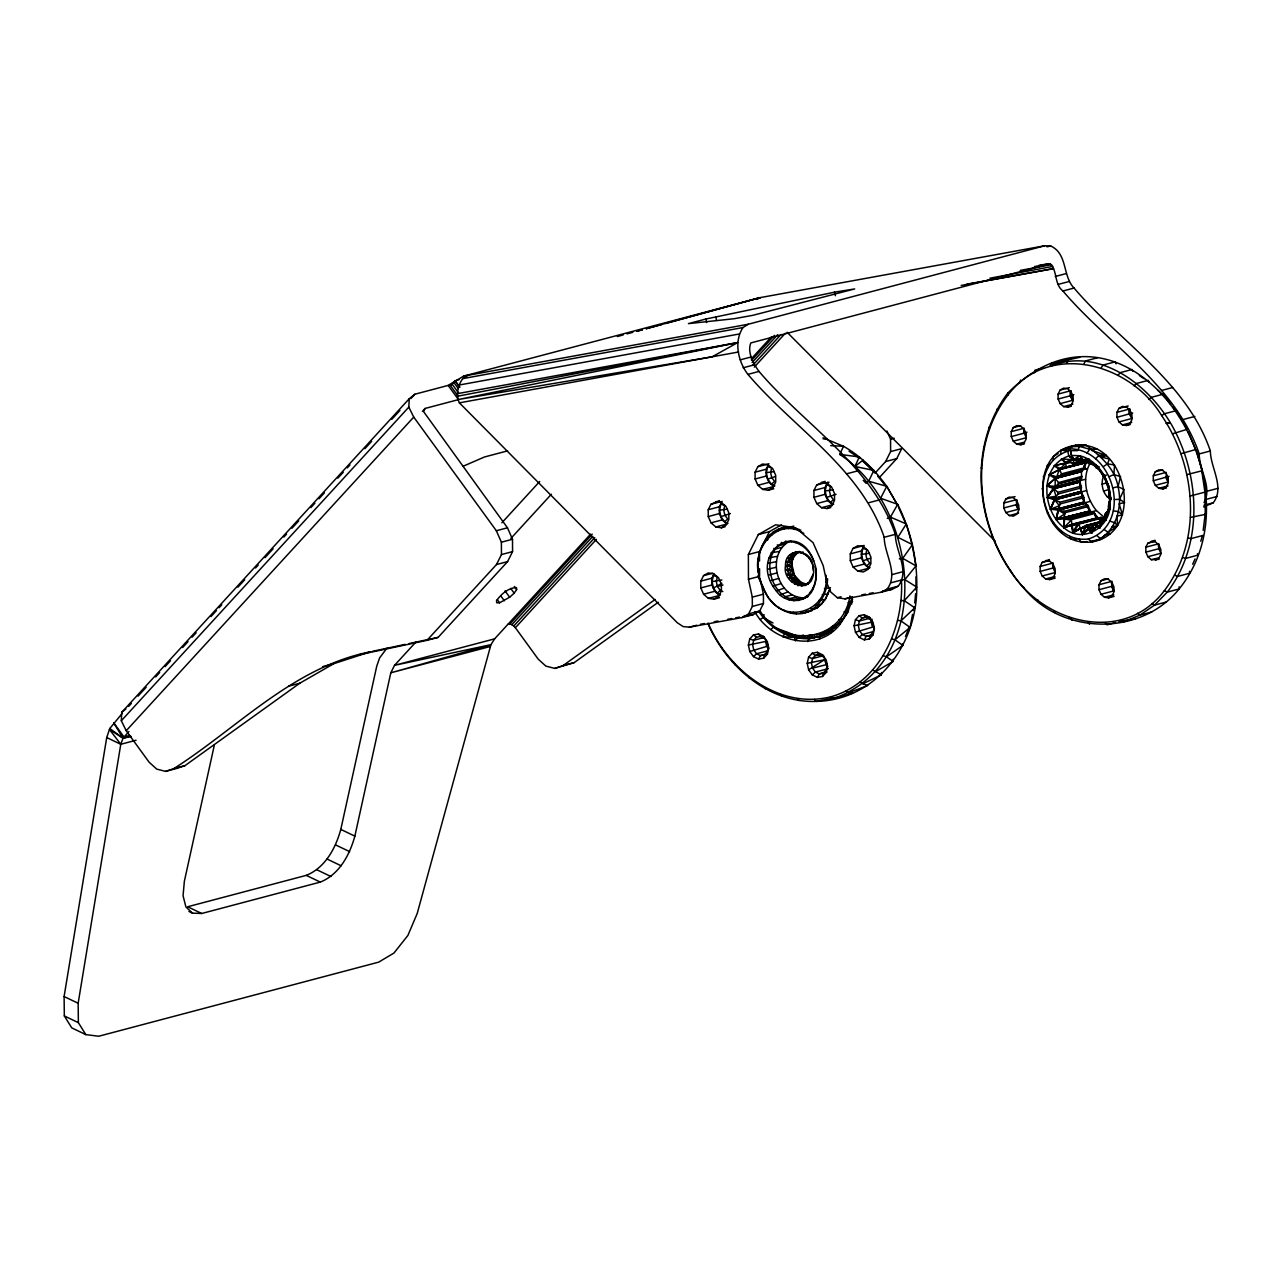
<?xml version="1.0" encoding="UTF-8"?>
<svg xmlns="http://www.w3.org/2000/svg" width="1282" height="1282" viewBox="0 0 1282 1282"><rect width="100%" height="100%" fill="white"/><g stroke="black" fill="none" stroke-linecap="round" stroke-linejoin="round"><path stroke-width="1.5" d="M1086.078 462.113L1084.476 468.972C1078.547 470.446 1083.915 477.946 1080.037 481.391C1081.688 489.772 1080.694 499.611 1087.12 506.262L1084.524 502.32L1083.418 496.022L1059.781 502.272L1054.141 499.195L1058.019 494.051L1057.874 492.352L1053.227 487.897L1058.179 484.179L1058.451 482.577L1054.958 477.785L1060.823 475.221L1061.496 473.875L1059.349 468.972L1079.027 463.587M759.97 578.102L763.415 594.191L763.447 603.469L759.729 610.953L753.239 614.623L742.118 617.571L689.395 627.17L683.114 626.577L677.297 622.748L459.389 402.852C455.671 394.952 457.818 385.481 462.722 378.623L468.01 375.305M1088.402 539.001C1133.384 524.402 1114.763 449.245 1069.909 448.796L1067.778 451.168C1023.853 465.831 1043.019 544.337 1088.402 539.001L1091.415 541.982C1115.148 536.421 1123.272 508.009 1118.016 486.663C1114.811 467.946 1100.148 455.959 1086.287 445.271C1021.514 439.341 1033.661 548.311 1091.415 541.982C1148.223 533.104 1125.035 432.066 1070.63 446.713L1069.909 448.796L1071.608 455.43L1079.652 455.735L1082.409 459.581L1073.963 459.405L1068.803 455.927C1038.981 466.215 1041.801 510.428 1063.836 527.607C1083.05 545.555 1113.834 525.412 1109.603 500.958C1109.603 496.887 1108.882 492.721 1108.577 488.65C1105.741 479.228 1099.203 464.741 1089.315 463.78C1085.966 457.209 1060.951 456.921 1066.688 467.129L1060.182 468.587M810.416 593.197L810.432 592.092C815.913 584.864 817.067 575.233 815.304 566.5C817.179 573.647 816.394 581.964 813.173 588.839C806.795 604.223 784.969 603.918 776.267 590.874C745.82 553.584 801.442 513.858 815.496 566.532M812.82 566.34C812.467 548.712 784.488 546.372 785.513 565.827C781.812 583.663 810.801 595.569 813.381 573.951C816.089 562.109 802.26 545.267 791.026 555.875C780.706 567.029 792.645 590.585 808.189 583.534L798.846 584.432L798.013 585.794M1059.781 502.272L1060.342 503.89L1057.778 509.707L1064.012 511.342L1064.925 512.72L1063.964 518.889L1070.133 518.697L1071.319 519.707L1072.842 532.831L1085.582 525.556L1091.559 533.008L1100.212 520.252L1105.773 519.963L1107.712 511.101L1109.539 509.755L1109.635 500.781M1007.748 395.305C1048.868 340.724 1129.923 363.014 1161.652 415.576C1196.186 466.376 1202.853 540.187 1164.328 590.698C1123.208 645.279 1042.154 622.988 1010.424 570.426C975.89 519.643 969.224 445.832 1007.748 395.305L1007.78 393.109C1128.336 271.992 1266.119 482.272 1179.12 588.967C1140.852 636.657 1061.913 635.295 1023.677 587.893C976.916 536.325 964.417 450.463 1007.78 393.109M1104.972 520.172L1101.222 517.335L1098.289 518.2L1093.786 512.431L1090.806 511.79L1063.964 518.889L1063.836 527.607L1077.569 523.585L1078.899 524.13L1082.377 534.69L1093.386 524.418L1099.603 527.96L1103.674 519.226L1105.773 519.963L1107.985 510.364L1109.539 509.755L1109.683 500.541M1179.152 586.771L1179.12 588.967L1167.261 592.108L1154.537 605.136L1139.986 615.088L1124.01 621.706L1121.862 619.751M1107.985 510.364L1109.539 509.755L1110.565 498.233C1109.603 479.788 1098.514 460.382 1079.652 455.735L1073.963 459.405L1071.608 455.43L1073.755 459.485L1068.803 455.927L1067.778 451.168L1061.304 450.094L1060.551 454.004M839.79 622.347L840.063 624.254L847.434 612.844L852.434 599.415C852.37 592.813 844.534 621.834 840.111 622.042L840.063 624.254C817.371 653.692 771.203 641.529 754.842 611.786M801.186 597.668C776.011 594.704 766.46 554.144 789.167 541.565C753.447 547.446 772.052 611.851 805.673 597.428L794.519 599.431L793.846 600.841M1069.46 462.065L1065.663 463.026L1061.48 459.036L1073.627 459.629L1066.816 462.53L1073.515 462.962L1073.627 459.629L1068.803 455.927M765.771 593.438C747.871 550.972 765.979 598.101 769.745 599.175C778.174 610.008 792.965 617.187 806.522 612.315L807.003 610.921M708.081 623.036C727.807 669.412 777.982 709.827 830.592 696.863C880.205 683.098 903.922 627.795 901.454 579.849L904.868 579.656L916.774 587.108C917.271 644.397 876.519 700.164 816.073 701.414C767.662 702.985 726.461 665.935 707.92 623.629M830.592 696.863L832.691 698.834C935.972 663.098 919.354 506.775 839.694 454.389L843.524 446.296L823.044 437.819M1108.658 488.939L1108.738 486.423L1104.251 475.366L1099.315 469.965L1097.472 466.055L1091.671 463.299L1089.027 459.309L1083.034 459.661L1079.652 455.735L1082.761 459.565M787.276 566.692L791.747 565.522L785.513 565.827L791.699 566.692L793.814 574.608L802.195 583.582C790.417 578.278 787.036 557.798 799.728 551.773L796.843 552.542L795.85 551.548L793.702 553.696L792.597 552.702M165.618 771.379L173.919 768.559C237.859 727.759 293.354 666.944 370.514 651.753L333.737 663.707L299.78 683.226L185.025 765.61L176.74 768.447L165.618 771.379L156.725 769.104L149.097 762.181L126.229 730.724L121.325 720.74L121.71 712.359L409.23 398.75L414.791 394.247L448.155 385.417L463.667 376.091L760.178 297.616L1044.782 245.759L1050.855 246.08C1067.778 253.82 1062.393 276.159 1074.06 288.049C1119.539 341.685 1186.667 381.651 1210.368 450.96C1210.416 467.674 1225.175 487.497 1213.221 502.816L1203.59 506.903M359.393 654.701L427.002 640.327L496.487 564.545L501.454 554.561L501.39 542.19L496.342 530.732L413.733 417.099L408.83 407.115L409.23 398.75M1053.163 459.934L1053.323 456.504L1058.115 453.668M760.114 580.233C753.287 559.417 762.309 530.155 786.651 526.902M758.607 573.15C751.781 548.584 778.27 515.893 803.83 533.472M765.787 592.989C782.196 627.154 830.159 612.427 826.025 575.249M806.346 610.937L807.484 611.899C820.304 606.354 827.178 592.14 827.563 578.695M1099.86 518.553L1104.299 517.367L1096.414 510.589L1064.284 519.002L1063.836 527.607L1097.841 517.8L1071.095 524.562L1063.836 527.607L1064.637 519.018L1071.303 520.204L1063.836 527.607L1071.111 524.867M813.798 560.795L811.266 555.459M768.703 536.934L768.783 535.78L771.748 534.995M851.697 603.982L852.081 598.021L852.434 599.415M1109.202 476.632L1113.898 474.564L1114.523 465.029L1107.488 463.812L1103.273 466.696M1108.081 509.707L1109.603 500.958L1108.353 505.973L1109.539 509.755L1108.049 510.028M1108.577 488.65L1108.738 486.423L1105.34 479.324M1097.184 525.62L1099.603 527.96L1100.212 520.252L1104.844 518.313M860.222 682.04L862.882 683.739L881.359 674.893L881.551 672.505M1109.539 509.755L1110.565 498.233L1108.738 486.423L1105.437 479.58L1107.824 486.823L1108.738 486.423L1108.497 488.41M914.723 602.941L915.62 593.71M915.973 590.024L915.973 576.836M742.118 617.571L748.608 613.886L752.342 606.418L752.294 597.14L748.464 579.256L748.368 554.513L758.303 534.578L775.61 524.787L795.673 527.767L813.092 542.719L823.204 565.65L827.034 583.518L830.832 592.108L837.37 597.716L844.886 598.838L881.135 592.236L887.08 589.127C899.019 573.807 884.26 553.984 884.211 537.27C860.526 467.962 793.398 428.012 747.919 374.376C738.144 361.716 733.592 341.573 742.999 327.551L748.287 324.234L1044.782 245.759M881.135 592.236L892.256 589.287L898.201 586.195C910.14 570.875 895.381 551.052 895.333 534.338C871.648 465.013 804.519 425.063 759.024 371.427C753.447 363.864 747.086 352.422 750.803 342.935L1050.134 263.723C1057.65 270.598 1054.012 284.267 1062.938 290.998C1108.433 344.634 1175.546 384.584 1199.247 453.908C1198.974 469.645 1212.564 487.513 1204.022 502.592M1020.248 382.533L1020.504 380.081M806.971 596.675L810.432 592.092M1203.189 530.411L1205.256 513.473L1204.936 492.128L1202.051 472.641M1080.293 486.038L1079.62 480.83L1080.63 476.936M794.519 554.721L794.536 555.779L789.776 554.866L791.186 555.635L796.891 553.343L797.051 552.093M807.981 583.983L813.381 573.951M830.672 633.1L831.024 630.584L840.111 622.042M863.219 480.317L865.911 483.202L868.683 481.215L886.759 486.327L897.56 505.06L886.759 486.327C875.109 470.286 860.863 456.12 843.524 446.296L830.72 445.639M1111.013 499.483C1103.337 495.445 1100.629 485.509 1103.017 477.513M773.062 533.264L773.254 531.998L777.709 530.828M590.569 534.161L494.612 638.853L490.942 644.67L417.195 913.537L407.884 935.459L393.927 953.071L378.687 962.141L98.714 1036.241L85.814 1034.606L71.76 1027.876L64.324 1015.937L64.1 996.531L106.726 737.551L109.771 728.513L122.335 713.273M85.814 1034.606L78.378 1022.667L78.154 1003.261L120.78 744.281L123.04 738.192L128.937 731.525M1082.2 470.125L1081.72 471.279L1055.006 478.362L1046.849 485.83L1053.676 487.368L1080.213 480.349L1080.822 476.728M1080.213 480.349L1080.822 476.84M1096.414 510.589C1086.126 497.913 1081.864 478.955 1089.652 464.052M763.687 658.179L764.312 654.91L767.133 651.833C769.921 646.128 766.043 641.192 763.591 636.433L758.511 633.997L753.431 634.927L749.73 638.965L748.384 645.038L749.778 651.512L753.512 656.656L758.607 659.092L763.687 658.179L767.389 654.14L768.719 648.067L767.341 641.593L763.591 636.433M822.515 676.463L823.156 673.21L825.977 670.133C828.765 664.429 824.887 659.493 822.435 654.733L817.339 652.298L812.259 653.227L808.557 657.265L807.227 663.339L808.605 669.813L812.355 674.957L817.451 677.393L822.515 676.463L826.233 672.425L827.563 666.352L826.169 659.877L822.435 654.733M869.388 638.917L870.013 635.664L872.834 632.587C875.622 626.866 871.744 621.946 869.292 617.187L864.196 614.735L859.132 615.664L855.431 619.703L854.084 625.776L855.479 632.25L859.212 637.41L864.308 639.846L869.388 638.917L873.09 634.878L874.42 628.805L873.042 622.331L869.292 617.187M1034.526 372.758L1035.055 370.129L1043.516 367.886M793.814 574.608L786.94 574.48L793.814 574.608L788.863 578.406M811.218 561.468L811.522 562.269M1105.773 519.963L1107.808 510.909L1105.773 519.963L1103.818 518.906L1105.388 513.489L1107.616 511.197L1105.244 514.018L1105.773 519.963L1103.93 518.585M214.334 745.146L184.368 881.247L183.054 895.701L185.89 906.887L192.444 913.137L201.707 913.489L320.308 882.096C339.265 874.5 349.698 854.886 354.858 836.136L390.802 672.81L394.536 665.326L416.169 641.737M201.707 913.489L187.669 906.759L306.254 875.366C325.211 867.786 335.644 848.155 340.804 829.406L376.764 666.079L379.632 657.874L386.908 648.179M719.49 510.22L720.821 504.147L724.779 505.461L723.753 510.092L724.811 515.011L727.663 518.938L724.618 521.838L720.869 516.694L719.49 510.22L727.471 509.098M720.564 594.864L717.167 593.245L713.433 588.085L712.039 581.611L713.385 575.538L717.343 576.852L716.317 581.483L717.375 586.419L720.228 590.345L722.808 591.579M766.348 472.657L767.678 466.584L771.636 467.914L770.626 472.529L771.684 477.465L774.536 481.391L771.476 484.292L767.742 479.148L766.348 472.657L774.328 471.552M833.701 504.211L830.319 502.576L826.569 497.432L825.175 490.958L826.521 484.884L828.989 482.192M861.52 554.385L862.866 548.311L866.824 549.625L865.799 554.257L866.856 559.176L869.709 563.102L866.648 566.003L862.914 560.859L861.52 554.385L869.5 553.263M855.479 632.25L872.385 627.154L871.327 622.219L872.016 619.126M1090.806 511.79L1087.649 505.092L1085.117 503.233L1058.243 510.156L1056.144 519.498L1063.964 518.889L1090.998 511.935L1087.424 507.544M802.965 599.175L807.115 595.441M912.544 614.35L910.108 627.411L894.932 639.782L891.695 638.901M913.457 610.488L914.37 606.642L914.787 607.796L900.926 620.905L897.576 620.36M777.934 530.62L778.27 529.274L786.331 527.046M812.275 609.367L811.939 610.713L802.067 613.485L801.074 612.492M1113.016 487.833L1118.016 486.663L1120.548 476.632L1113.898 474.564M819.711 638.981L820.432 636.273L835.848 627.106M759.986 610.761C782.581 649.509 842.899 642.186 849.966 595.954M1200.801 541.244L1202.26 535.94M804.92 585.65L808.141 582.733M813.285 570.554L812.66 565.33M1164.328 590.698L1167.261 592.108C1202.179 546.741 1200.385 481.952 1175.594 432.338C1153.848 388.206 1101.206 345.451 1050.214 366.251L1051.032 363.511L1079.861 357.293M760.37 619.51L763.078 617.459L764.04 614.607M1047.426 513.361L1047.715 512.528M783.19 529.081L783.687 527.687L789.343 527.271L799.375 529.466M798.526 600.569L799.007 599.191L808.269 596.515M1080.678 528.793L1082.377 534.69L1085.582 525.556L1100.132 521.71M807.484 611.899L816.938 608.005L821.425 604.223L825.239 599.495L829.262 590.057M829.967 589.303L825.239 599.495L819.278 600.04M1087.505 462.321L1059.349 469.741L1056.688 476.76L1049.269 474.837L1059.236 469.484L1085.966 462.401L1083.707 467.033L1085.886 462.722L1059.236 469.212L1088.514 461.344M1081.864 495.717L1079.62 480.83M1107.488 463.812L1109.395 459.036L1101.046 457.065L1106.382 455.495L1091.463 450.335L1096.719 448.732L1089.748 449.245L1079.62 446.44L1070.63 446.713M807.676 641.609L808.814 638.805L811.169 637.827L821.57 635.936M905.493 636.513L909.066 627.667M1066.88 363.223L1068.002 360.418M1097.584 525.075L1099.603 527.96L1103.209 519.739L1099.603 527.96L1097.392 525.364M1083.418 496.022L1081.191 492.657L1054.477 499.74L1050.439 509.194L1057.954 509.964L1084.957 503.073M801.522 586.275L804.808 583.566L801.683 582.653L796.987 583.598L801.426 582.493L802.195 583.582M1080.982 528.633L1082.377 534.69L1086.447 525.588L1099.732 521.918M1192.677 564.24L1195.048 558.936M1114.459 499.531L1119.587 499.307L1124.026 489.468L1118.016 486.663M1099.603 527.96L1103.353 519.643M788.702 528.665L789.343 527.271M862.77 461.167L874.196 471.744L873.859 470.398L854.918 466.472L859.325 456.937L839.694 454.389M1074.556 459.453L1078.675 458.555L1074.893 459.565L1079.957 461.792L1081.303 461.808L1082.28 459.709L1073.963 459.405L1078.066 458.379L1074.236 459.389M1084.38 501.727L1081.319 492.897L1054.782 499.916L1050.439 509.194L1057.698 509.419L1084.524 502.32M868.683 481.215L873.859 470.398M784.664 634.141L798.606 636.545L795.369 640.872L794.552 637.378L782.709 636.785L786.235 631.818L798.606 636.545L811.169 637.827C790.209 641.24 770.129 628.388 758.8 611.482M427.002 640.327L438.123 637.378L507.592 561.596L512.56 551.629L512.512 539.257L507.464 527.799L423.621 411.666L425.111 408.445L458.475 399.615L448.155 385.417M725.051 526.79L721.349 527.783L715.837 526.95L711.045 522.848L708.257 516.55L708.225 509.739L710.965 504.259L719.426 500.573M715.837 526.95L726.942 524.018L722.151 519.899L719.378 513.601L719.346 506.791L722.087 501.31M700.789 581.131L703.53 575.65L708.289 572.958L713.802 573.775L718.593 577.894L721.365 584.191L721.397 591.002L718.673 596.483L713.898 599.175L708.385 598.357L703.594 594.239L700.821 587.941L700.789 581.131L711.911 578.198L713.962 574.08M755.098 472.193L757.822 466.696L762.582 464.004L768.11 464.821L772.886 468.94L775.674 475.237L775.706 482.048L772.966 487.529L768.206 490.221L762.694 489.403L757.902 485.301L755.114 478.987L755.098 472.193L766.203 469.244L768.255 465.126M759.521 561.083L759.489 551.564L769.424 531.629L781.539 524.787M830.752 507.544L827.05 508.521L821.522 507.704L816.746 503.586L813.958 497.288L813.926 490.477L816.666 484.997L825.127 481.327M821.522 507.704L832.643 504.755L827.852 500.637L825.079 494.339L825.047 487.529L827.787 482.048M874.949 473.202L885.638 461.552L890.605 451.585L890.557 439.197L886.936 431.024M879.388 477.545L896.759 458.603L901.727 448.636L890.605 451.585M850.27 553.904L853.011 548.424L857.77 545.731L863.283 546.549L868.074 550.651L870.847 556.965L870.879 563.76L868.154 569.256L863.395 571.948L857.866 571.115L853.075 567.013L850.303 560.715L850.27 553.904L861.392 550.956L864.116 545.475L853.011 548.424M1011.242 431.633L1013.229 427.643L1016.69 425.688L1020.712 426.281L1024.19 429.278L1026.209 433.861L1026.225 438.813L1024.238 442.787L1020.776 444.758L1016.77 444.149L1013.293 441.168L1011.258 436.585L1011.242 431.633L1024.222 428.204L1024.238 433.14L1026.257 437.739L1013.293 441.168M1003.806 503.025L1005.793 499.051L1009.254 497.079L1013.261 497.688L1016.754 500.669L1018.773 505.252L1018.789 510.204L1016.802 514.194L1013.341 516.149L1009.335 515.556L1005.841 512.56L1003.822 507.976L1003.806 503.025L1016.77 499.595L1016.802 504.547L1018.821 509.13L1005.841 512.56M1058.115 394.087L1060.102 390.097L1063.563 388.142L1067.569 388.734L1071.047 391.715L1073.082 396.298L1073.098 401.25L1071.111 405.24L1067.65 407.195L1063.627 406.602L1060.15 403.606L1058.131 399.023L1058.115 394.087L1071.079 390.641L1071.095 395.593L1073.13 400.176L1060.15 403.606M1055.246 578.102L1049.686 579.576L1045.679 578.983L1042.186 575.987L1040.167 571.403L1040.151 566.452L1042.138 562.461L1049.301 559.529M1116.943 412.371L1118.93 408.381L1122.391 406.426L1126.397 407.019L1129.891 410.016L1131.91 414.599L1131.926 419.551L1129.939 423.541L1126.477 425.496L1122.471 424.903L1118.994 421.906L1116.959 417.323L1116.943 412.371L1129.923 408.942L1129.939 413.894L1131.958 418.477L1118.994 421.906M1098.978 584.752L1100.966 580.762L1104.427 578.807L1108.449 579.4L1111.927 582.397L1113.946 586.98L1113.978 591.915L1111.991 595.906L1108.513 597.877L1104.507 597.268L1101.03 594.287L1099.011 589.704L1098.978 584.752L1111.959 581.323L1111.975 586.259L1113.994 590.842L1101.03 594.287M1153.287 475.798L1155.274 471.808L1158.736 469.853L1162.742 470.446L1166.235 473.443L1168.255 478.026L1168.271 482.977L1166.283 486.952L1162.822 488.923L1158.816 488.314L1155.322 485.333L1153.303 480.75L1153.287 475.798L1166.251 472.369L1166.283 477.305L1168.303 481.904L1155.322 485.333M1159.088 559.337L1151.38 559.721L1147.887 556.725L1145.868 552.141L1145.852 547.19L1147.839 543.215L1155.002 540.267M1109.699 499.932L1110.565 498.233L1108.834 489.836M1097.007 518.825L1072.024 525.428L1072.842 532.831L1077.569 523.585M886.759 486.327L880.622 498.249L897.672 504.339C910.589 529.915 917.255 558.439 916.774 587.108L904.259 600.681L900.861 600.505M1084.059 363.719L1085.501 360.931L1097.376 357.806M758.607 659.092L760.45 655.615L766.011 654.157M817.451 677.393L819.278 673.915L826.698 671.96M864.308 639.846L866.151 636.369L871.712 634.894M887.272 518.441L890.429 517.111L897.672 504.339M794.295 529.402L795.096 528.024M789.103 599.944L789.968 598.582L796.635 596.803M890.429 517.111L906.31 523.937L897.865 537.318L912.48 544.626L902.72 558.343L899.339 558.936M1109.683 499.611L1110.565 498.233L1108.85 490.077L1109.267 496.647L1110.565 498.233L1109.667 499.323M1101.302 367.758L1103.065 365.05L1114.923 361.909L1116.125 363.832M816.65 634.927C830.287 632.138 841.809 622.764 848.476 610.681L844.021 611.851M1089.428 528.761L1091.559 533.008L1093.834 524.242L1096.463 525.812L1091.559 533.008L1089.155 528.953M1080.47 485.686L1080.149 482L1053.371 488.779L1047.25 497.624L1054.253 499.483L1081.191 492.657L1080.293 488.362M1072.345 525.348L1072.842 532.831L1078.899 524.13L1102.552 517.88M514.178 593.165L516.646 589.624L516.422 587.573C508.233 587.813 501.022 594.271 496.503 600.729L496.727 602.78L499.595 602.796L509.659 597.236L514.178 593.165L510.701 588.39M904.868 579.656L915.989 565.859L912.111 544.61L906.31 523.937M1096.591 525.892L1091.559 533.008L1089.668 528.537M799.84 531.261L800.801 529.947M1086.848 453.219L1089.748 449.245M1096.767 525.892L1091.559 533.008L1093.386 524.418L1100.084 522.463M1118.128 375.209L1120.212 372.629L1132.07 369.488L1132.951 371.283M823.973 600.008L821.425 604.223L816.971 605.408L815.56 604.623M784.472 597.925L785.513 596.643L792.196 594.88M1091.078 541.148L1101.254 539.305L1104.908 535.027L1110.308 534.017L1104.411 529.658M794.584 584.255L798.622 580.746L798.91 581.531L798.285 580.409L792.773 580.65L791.475 581.74M450.992 385.161L453.668 382.212L458.267 388.526M128.633 706.398L131.341 703.449M138.087 696.094L146.18 687.248M155.635 676.944L159.673 672.537M165.074 666.64L170.474 660.759M182.621 647.506L188.021 641.609M192.076 637.186L196.13 632.779M210.969 616.578L216.37 610.681M219.078 607.748L221.77 604.8M237.971 587.124L244.718 579.768M255.519 567.99L258.211 565.042M264.957 557.686L273.066 548.84M283.867 537.062L286.559 534.129M291.959 528.232L298.706 520.877M310.853 507.624L314.907 503.201M318.962 498.778L324.362 492.897M337.855 478.17L343.255 472.289M347.294 467.866L350.002 464.917M364.841 448.716L371.604 441.361M391.843 419.278L399.936 410.432M410.737 398.654L414.791 394.247M121.325 720.74L408.83 407.115M126.229 730.724L413.733 417.099M422.419 411.394L425.111 408.445M450.976 385.385L454.998 380.994L459.597 387.308M501.855 522.8L539.706 481.503M510.829 538.488L551.388 494.227M751.188 358.944L771.443 336.862M508.233 623.981L509.916 623.965L592.252 534.145M751.524 360.402L774.472 335.371M509.916 623.965L511.855 624.671L592.845 536.341M752.117 362.582L777.773 334.618M511.855 624.671L513.778 626.001L594.768 537.655M752.694 365.386L781.042 334.458M658.227 602.284L574.192 662.618L554.785 668.403L545.876 666.111L538.248 659.188L515.38 627.731L596.37 539.385M754.297 367.117L785.337 333.256M764.248 638.356L760.37 636.497L756.508 637.202L753.672 640.279L752.662 644.91L753.72 649.846L756.572 653.756L760.45 655.615L764.312 654.91M770.931 629.558L773.286 627.154L786.235 631.818M1069.476 462.257L1065.679 463.267L1060.486 468.555L1054.301 465.638L1069.476 462.017M1134.073 385.866L1136.445 383.478L1148.303 380.353L1148.896 381.94M1088.674 529.033L1092.552 528.024L1088.674 529.033L1082.377 534.69L1088.37 528.777L1092.168 527.767M1095.645 458.716L1099.251 455.19L1106.382 455.495M717.167 593.245L720.228 590.345M830.319 502.576L833.364 499.676L830.512 495.765L829.454 490.83L830.48 486.198L826.521 484.884M780.129 594.864L788.029 591.931M753.512 656.656L756.572 653.756L767.694 650.823M812.355 674.957L815.4 672.056L828.38 668.627M859.212 637.41L862.273 634.51L873.395 631.561M1082.377 534.69L1088.498 528.937L1092.312 527.928M1080.085 481.712L1053.211 488.49L1046.849 485.83L1055.182 478.619L1081.72 471.6L1055.006 478.362L1049.269 474.837L1059.349 469.741M820.047 604.287L816.938 608.005L812.5 609.174L811.218 608.293M792.773 580.65L796.026 578.599L795.577 577.445L790.353 577.557M788.542 573.903L792.372 570.746L785.802 570.202L792.132 569.753L792.372 570.746M121.71 712.359L125.892 708.994M1148.72 399.439L1151.364 397.324L1163.223 394.183L1170.594 404.327M854.918 466.472L863.09 460.046M787.485 569.913L791.699 566.692M776.267 590.874L784.312 588.101M1049.99 463.475L1047.202 465.478L1047.506 468.234M554.785 668.403L563.07 665.566L655.182 599.431M713.433 588.085L721.846 583.278M808.605 669.813L824.47 659.765L827.467 667.361M883.346 655.631L886.423 656.833L902.832 645.423L902.64 643.596M787.228 565.843L791.859 562.686L792.677 558.135L787.789 561.949L786.122 561.644L791.859 562.686M1085.566 527.222L1079.877 528.777L1072.842 532.831L1079.636 528.344L1089.123 525.828M1087.649 505.092L1064.012 511.342L1064.605 513.954L1056.144 519.498L1057.954 509.964L1090.293 501.358M1108.722 531.87L1116.59 526.79L1112.103 526.774L1117.551 525.684L1116.975 516.101L1122.471 514.931L1119.17 503.826L1124.667 502.544L1119.587 499.307M1161.652 415.576L1164.537 413.749L1176.395 410.609L1187.453 429.198L1172.517 433.829M798.846 584.432L801.683 582.653M1072.842 532.831L1079.716 528.585M872.77 670.133L875.654 671.608L893.169 661.4L893.137 659.269M462.85 466.376L484.484 456.985L507.608 450.863M721.349 527.783L726.109 525.091L728.833 519.595L728.817 512.8L726.029 506.486L721.237 502.384L715.725 501.566M827.05 508.521L831.81 505.829L834.534 500.349L834.518 493.538L831.73 487.24L826.938 483.122L821.425 482.304M1049.686 579.576L1053.147 577.621L1055.134 573.631L1055.118 568.679L1053.099 564.096L1049.605 561.099L1045.599 560.506M1155.386 560.314L1158.848 558.359L1160.835 554.369L1160.819 549.417L1158.8 544.834L1155.306 541.853L1151.3 541.244M756.813 299.475L760.178 297.616L646.32 328.657M772.998 586.114L781.187 583.534M1050.214 366.251L1059.413 361.524M828.06 633.212L823.3 635.616L808.814 638.805L796.699 638.083M792.821 558.968L787.581 557.91L789.135 558.471L794.536 555.779M832.659 630.792L820.432 636.273L808.814 638.805M767.742 479.148L775.386 476.487M720.869 516.694L730.371 513.553M826.569 497.432L836.072 494.291M862.914 560.859L870.558 558.199M749.778 651.512L766.684 646.416L768.591 649.029M1055.791 363.319L1071.287 358.383M1073.627 459.629L1066.143 462.546L1061.48 459.036M832.691 698.834L852.562 693.129L848.428 692.889L846.04 691.03M848.428 692.889L867.706 685.55L862.882 683.739M770.482 580.778L778.751 578.406M1181.026 453.684L1196.122 449.421L1202.147 470.75L1186.94 474.612M1061.304 450.094L1075.822 445.335L1061.304 450.094L1069.909 448.796L1071.688 457.129M799.728 551.773L793.702 553.696L796.891 553.343M805.288 584.304L808.301 583.342M811.25 555.875C805.913 546.004 793.59 538.328 782.485 543.328L781.315 542.398M826.794 672.121L819.278 673.915L815.4 672.056L812.548 668.13L811.49 663.195L812.516 658.579L815.336 655.503L819.038 654.509M1057.698 509.419L1084.428 502.015L1057.842 508.762L1050.439 509.194L1054.253 499.483L1081.079 492.384M1090.261 511.085L1056.144 519.498L1090.261 511.085L1056.144 519.498L1058.579 510.252L1064.605 513.954M136.084 740.227L120.78 744.281L109.435 729.474L123.04 738.192L130.668 736.108M1080.95 491.487L1054.221 498.554L1047.25 497.624L1056.144 496.23L1053.612 489.019L1047.25 497.624L1054.124 498.874L1080.95 491.487L1054.413 498.265L1047.25 497.624L1053.211 488.49L1080.037 481.391M459.116 379.664L455.254 380.722L459.853 387.036M617.363 336.541L623.148 334.971M627.01 333.913L632.811 332.326M646.224 328.753L661.672 324.522M665.534 323.481L760.178 297.616M1053.676 487.368L1085.55 479.26M1099.475 522.719L1093.834 524.242L1099.636 522.719M1059.541 468.779L1065.342 467.241M1073.05 465.19L1078.835 463.635M740.259 359.841L751.38 356.909M1055.278 276.479L1066.4 273.531M743.127 367.79L754.249 364.841M1058.163 284.412L1069.284 281.479M747.919 374.376L759.024 371.427M1062.938 290.998L1074.06 288.049M496.342 530.732L507.464 527.799M757.822 466.696L768.944 463.763M1060.102 390.097L1069.364 387.645M501.39 542.19L512.512 539.257M890.557 439.197L894.259 438.22M755.114 478.987L766.235 476.055L766.203 469.244M1071.544 398.766L1070.149 395.609L1073.851 394.632M1058.131 399.023L1071.095 395.593L1070.598 392.276M757.902 485.301L769.024 482.353L773.815 486.471L762.694 489.403M501.454 554.561L512.56 551.629M1063.627 406.602L1072.906 404.15M1067.65 407.195L1071.351 406.218M710.965 504.259L720.228 501.807M768.206 490.221L773.767 488.762M1013.229 427.643L1020.648 425.688M496.487 564.545L507.592 561.596M885.638 461.552L896.759 458.603M708.225 509.739L719.346 506.791M846.505 473.843L857.61 470.911M1161.524 390.481L1172.645 387.533M816.666 484.997L825.928 482.545M708.257 516.55L719.378 513.601M1023.292 433.172L1026.994 432.194M1011.258 436.585L1024.238 433.14L1023.741 429.839M1118.93 408.381L1128.192 405.929M813.926 490.477L825.047 487.529M833.156 489.852L825.175 490.958M711.045 522.848L722.151 519.899M813.958 497.288L825.079 494.339M1116.959 417.323L1132.695 412.932M1016.77 444.149L1024.19 442.194M1020.776 444.758L1024.494 443.764M816.746 503.586L827.852 500.637M1122.471 424.903L1131.734 422.451M1126.477 425.496L1130.195 424.518M868.715 502.736L879.837 499.804M1183.735 419.358L1194.856 416.426M758.303 534.578L769.424 531.629M790.818 526.87L793.782 526.085M767.934 539.706L764.969 540.491L765.001 541.533M1073.515 462.962L1080.79 461.039M1072.265 463.459L1081.367 461.055M1079.957 461.792L1083.594 460.831M1081.303 461.808L1084.941 460.847M1059.349 468.972L1084.46 462.193M1087.985 463.235L1091.623 462.273M785.305 543.969L778.639 545.731L777.293 544.882M322.615 666.656L333.737 663.707M1089.315 463.78L1092.953 462.818M748.368 554.513L759.489 551.564M781.988 547.318L775.322 549.081L773.847 548.375M1061.496 473.875L1085.149 467.626M1060.823 475.221L1084.476 468.972M1055.342 477.305L1087.392 468.571M1081.928 470.414L1055.102 477.529L1082.056 470.238L1055.647 477.144L1049.269 474.837M1054.958 477.785L1081.832 470.67M1081.752 470.959L1054.926 478.058L1081.72 471.279M1095.565 467.674L1099.203 466.712M779.36 551.484L771.107 552.734M703.53 575.65L712.792 573.198M777.501 556.324L769.168 557.766M288.658 686.174L299.78 683.226M1058.451 482.577L1082.104 476.311M1058.179 484.179L1081.832 477.914M1005.793 499.051L1015.056 496.599M1053.419 487.609L1080.117 480.542M1053.163 488.186L1080.037 481.087M776.491 561.644L768.11 563.311M1102.889 476.023L1106.526 475.061M129.754 735.403L123.985 736.942L113.649 722.727L123.04 738.192L130.828 736.573M494.612 638.853L394.536 665.326L490.942 644.67L390.802 672.81L490.349 646.465M721.878 580.009L712.039 581.611M884.211 537.27L895.333 534.338M1199.247 453.908L1210.368 450.96M1057.874 492.352L1081.511 486.102M776.363 567.253L767.982 569.144M700.821 587.941L711.943 584.993L711.911 578.198M1003.822 507.976L1016.802 504.547L1016.306 501.23M1058.019 494.051L1081.655 487.785M1101.991 484.163L1106.446 482.977M748.464 579.256L759.585 576.323L759.553 568.711M1155.274 471.808L1162.694 469.853M1054.124 498.874L1080.95 491.775M1080.614 492.128L1086.543 490.557M1054.141 499.195L1080.998 492.08L1082.12 495.701M777.132 572.91L768.783 575.041M787.757 570.907L792.132 569.753M703.594 594.239L714.715 591.306L719.506 595.409L708.385 598.357M1009.335 515.556L1018.597 513.104M1103.482 491.054L1109.411 489.484M1060.342 503.89L1083.979 497.624M850.303 560.715L861.424 557.766L861.392 550.956M1165.322 477.337L1169.04 476.359M1153.303 480.75L1165.803 477.241L1167.117 480.253M713.898 599.175L719.458 597.7M1084.428 502.015L1057.714 509.082L1050.439 509.194L1059.397 505.733L1054.782 499.916M1057.778 509.707L1084.652 502.592M1107.151 496.839L1110.116 496.054M853.075 567.013L864.196 564.064L868.988 568.182L857.866 571.115M1064.925 512.72L1088.562 506.47M1158.816 488.314L1168.078 485.862M752.294 597.14L763.415 594.191M1162.822 488.923L1166.524 487.929M1063.579 517.816L1090.133 510.797L1090.485 512.159M1063.579 518.457L1090.421 511.358M1063.739 518.713L1090.597 511.598M1093.786 512.431L1070.133 518.697L1071.303 520.204M1071.319 519.707L1094.972 513.441M752.342 606.418L763.447 603.469M830.512 587.749L824.406 588.614M1071.223 525.123L1101.222 517.335M1071.432 525.316L1098.514 518.313M689.395 627.17L696.815 625.215M891.759 574.657L902.865 571.724M1206.779 491.278L1217.9 488.346M1100.212 520.252L1103.85 519.29M748.608 613.886L759.729 610.953M1101.302 521.742L1086.447 525.588L1101.478 521.742M173.919 768.559L185.025 765.61M563.07 665.566L574.192 662.618M890.894 582.813L902.015 579.881M1205.929 499.435L1217.035 496.503M837.37 597.716L841.072 596.739M793.622 612.363L790.657 613.149L789.968 612.171M844.886 598.838L852.29 596.883M887.08 589.127L898.201 586.195M1203.958 505.268L1213.221 502.816M848.139 602.684L852.594 601.498M1042.138 562.461L1049.541 560.506M762.95 637.827L753.672 640.279L749.73 638.965M838.652 619.863L843.107 618.693M1040.151 566.452L1053.115 563.022L1053.147 567.974L1055.166 572.557L1042.186 575.987M867.754 616.482L862.193 617.94L859.373 621.017L858.363 625.648L859.421 630.584L862.273 634.51L866.151 636.369L870.013 635.664M832.178 626.497L836.633 625.328M1040.167 571.403L1053.147 567.974L1052.634 563.038M1147.839 543.215L1155.242 541.244M799.087 636.241L803.542 635.071M870.494 618.084L859.373 621.017L855.431 619.703M824.775 631.561L829.23 630.391M807.997 636.513L812.451 635.327L808.894 635.231M1145.852 547.19L1158.816 543.76L1158.832 548.712L1160.867 553.295L1147.887 556.725M871.327 622.219L854.084 625.776M1203.141 535.395L1191.282 538.536L1187.917 538.087M1145.868 552.141L1158.832 548.712L1158.335 545.395M1045.679 578.983L1054.942 576.531M1151.38 559.721L1158.784 557.766M1100.966 580.762L1108.385 578.791M823.637 655.631L812.516 658.579L808.557 657.265M824.47 659.765L807.227 663.339M1099.011 589.704L1111.975 586.259L1111.478 582.957M1104.507 597.268L1113.77 594.816M1108.513 597.877L1114.074 596.402M1166.396 601.995L1154.537 605.136L1151.845 603.485M1151.845 611.947L1139.986 615.088L1137.551 613.245M1115.516 622.555L1107.039 624.799L1105.212 622.78M789.071 574.961L793.51 573.807M1064.284 519.002L1091.174 511.999M1071.688 525.412L1096.799 518.857M1079.877 528.777L1085.678 527.271M787.693 562.59L792.18 561.436L787.789 561.949M795.577 577.445L791.154 578.583L795.93 578.006M1058.243 510.156L1085.117 503.233M1092.216 527.783L1088.37 528.777L1086.928 525.588M1054.477 499.74L1081.319 492.897M1053.371 488.779L1080.149 482M798.285 580.409L793.862 581.531L798.622 580.746M1071.095 524.562L1097.841 517.8M1079.636 528.344L1089.203 525.908M788.975 558.904L793.462 557.766L789.135 558.471M717.375 586.419L722.984 585.009M812.548 668.13L825.624 664.845M791.026 555.875L795.513 554.769L791.186 555.635M705.869 319.026L688.45 323.625L734.265 318.705L752.951 315.292L854.693 288.931L834.598 292.152L705.869 319.026L706.638 322.599M799.872 551.869L796.843 552.542L799.327 551.468L800.224 552.51L803.205 552.077M802.131 584.88L808.189 583.534M372.437 651.352L405.288 644.365M409.15 643.548L438.123 637.378M1065.679 463.267L1054.301 465.638L1059.236 469.484M836.329 697.408L816.073 701.414L814.246 699.411M457.45 396.25L737.743 342.566L712.151 356.813L458.251 399.519L737.743 342.566L457.466 393.638M989.912 278.21L1052.826 266.416M1046.929 246.785L1050.855 246.08M1038.821 265.422L1048.612 263.643M1034.446 266.576L1050.134 263.723M1020.248 270.406L1051.609 264.685M463.667 376.091L748.287 324.234M961.196 285.453L1053.596 268.611L966.852 284.155M462.722 378.623L742.999 327.551M459.02 385.049L739.297 333.993M459.389 402.852L738.576 351.989M700.517 624.222L704.427 623.517M714.186 621.738L718.096 621.033M727.856 619.254L731.75 618.533M735.66 617.828L739.57 617.107M743.464 616.402L753.239 614.623M861.728 594.848L865.542 594.159M869.356 593.47L873.17 592.765M882.721 591.034L892.256 589.287M869.949 619.094L866.071 617.235L862.193 617.94L859.132 615.664M814.182 635.023L821.089 633.757M823.092 656.656L819.198 654.798L815.336 655.503L812.259 653.227M1068.98 617.459L1069.813 617.812M1118.898 621.658L1135.868 618.565M1086.287 445.271L1079.62 446.44L1077.489 450.623L1070.582 450.655M1166.38 423.525L1170.065 423.044L1166.219 423.268M1089.027 459.309L1083.627 459.998L1090.822 463.026L1089.027 459.309L1083.338 459.805M1087.184 541.581L1081.351 542.222L1079.091 539.225M1190.113 496.054L1204.936 492.128M795.673 582.99L801.426 582.493M802.74 612.588L806.522 612.315M748.384 645.038L765.626 641.481L766.684 646.416M823.14 438.861L826.842 438.765M1190.433 517.399L1205.705 514.322L1205.256 513.473M1076.816 539.337L1071.255 539.177L1069.749 536.405M1046.849 485.83L1055.198 486.279L1055.182 478.619M825.672 582.076L827.371 582.204M1129.426 408.958L1129.939 413.894M1113.433 510.909L1118.481 511.614L1122.471 514.931M1182.613 557.542L1185.882 558.343L1197.741 555.202L1197.436 553.616M1101.206 519.29L1103.081 519.755M822.243 594.656L828.3 593.951L828.172 593.085M1110.004 521.181L1114.763 522.719L1117.551 525.684M811.346 636.641L814.583 637.715M1174.681 575.233L1177.805 576.371L1189.664 573.23L1189.504 571.323M1091.944 463.523L1097.472 466.055L1098.77 469.388M771.476 484.292L774.873 485.91M866.648 566.003L870.045 567.622M724.618 521.838L728 523.457M340.804 829.406L354.858 836.136M335.547 844.886L349.601 851.617M106.726 737.551L120.78 744.281M327.118 859.068L341.172 865.799M316.846 869.773L330.9 876.503M306.254 875.366L320.308 882.096M188.935 911.454L192.444 913.137M64.1 996.531L78.154 1003.261M64.324 1015.937L78.378 1022.667M763.078 617.459L773.014 622.972M902.72 558.343L915.989 565.859M875.654 671.608L881.359 674.893M995.233 541.276L787.068 332.246M1139.329 375.546L1144.121 378.735M849.053 451.216L859.918 458.523L859.325 456.937M904.259 600.681L914.787 607.796M886.423 656.833L893.169 661.4M900.926 620.905L910.108 627.411M894.932 639.782L902.832 645.423M109.771 728.513L123.04 738.192M1097.039 535.732L1101.254 539.305M863.972 461.504L874.196 471.744M753.431 634.927L756.508 637.202M1094.78 515.396L1098.37 518.938L1095.741 516.678M782.725 528.104L783.863 529.049M1094.988 515.3L1097.632 517.543L1095.052 515.332M1157.694 390.081L1163.543 395.513M785.754 540.988L786.747 541.982M1099.523 470.254L1104.251 475.366L1104.812 478.234M513.778 626.001L515.38 627.731M795.577 612.908L796.41 613.918M877.641 476.007L884.548 484.548M790.433 540.732L791.234 541.741M1172.95 407.259L1175.29 410.192M1088.017 622.283L1089.54 624.286M864.196 614.735L866.071 617.235M817.339 652.298L819.198 654.798M758.511 633.997L760.37 636.497M797.484 698.578L798.99 700.581M451.761 383.639L458.652 393.109M449.822 384.76L457.85 395.801M514.338 586.451L516.646 589.624M505.044 590.89L509.659 597.236M500.861 596.002L504.323 600.761M497.272 599.607L499.595 602.796M803.606 553.584L802.836 552.494L803.349 553.423M1042.106 488.618L1042.795 489.628M873.859 627.956L874.42 628.805M826.986 665.502L827.563 666.352M768.158 647.218L768.719 648.067M795.177 541.629L795.802 542.607M1070.774 618.245L1071.976 620.168M780.706 694.411L781.892 696.334M784.44 610.296L784.953 611.242M806.747 555.667L806.122 554.529L806.41 555.33M981.195 467.754L981.643 468.603M797.644 582.012L794.68 576.259L791.667 563.583M1053.948 610.793L1054.846 612.588M764.344 687.008L765.21 688.803M799.808 543.648L800.24 544.546M1129.458 413.83L1130.788 416.826M1070.614 395.529L1072.601 400.048M1111.494 586.195L1113.481 590.714M1016.322 504.483L1018.309 509.002M1015.841 504.563L1017.94 509.291M898.329 506.807L906.053 524.306M861.424 557.766L864.196 564.064M766.235 476.055L769.024 482.353M711.943 584.993L714.715 591.306M779.103 607.364L779.472 608.213M1188.11 431.713L1195.08 447.963M809.439 558.632L809.086 558.071M1038.003 600.136L1038.596 601.739M748.816 676.576L749.409 678.162M1061.015 530.716L1061.817 533.024M983.759 446.681L984.175 447.915M1043.372 476.439L1043.965 478.378M734.538 663.355L734.874 664.701M1023.357 586.563L1023.677 587.893M834.598 292.152L835.367 295.725M715.773 316.878L716.542 320.452M989.159 426.874L989.464 428.46M812.211 577.108L812.355 577.942M791.715 567.894L792.196 570.794M761.909 546.036L762.021 546.917M1053.5 522.575L1053.676 524.226M872.834 632.587L873.09 634.878M847.226 611.017L847.434 612.844M825.977 670.133L826.233 672.425M813.06 587.925L813.173 588.839M767.133 651.833L767.389 654.14M721.878 647.698L721.974 648.756M997.236 408.846L997.396 410.769M1010.424 570.426L1010.52 571.468M810.496 580.297L810.512 581.355M1128.961 408.814L1128.993 413.91M1070.133 392.212L1070.149 395.609M1104.251 475.366L1104.074 477.385L1099.684 470.51L1104.251 475.366M642.458 329.698L636.657 331.285L642.362 329.811M1097.472 466.055L1092.168 463.763L1098.257 469.196L1097.472 466.055"/></g></svg>
